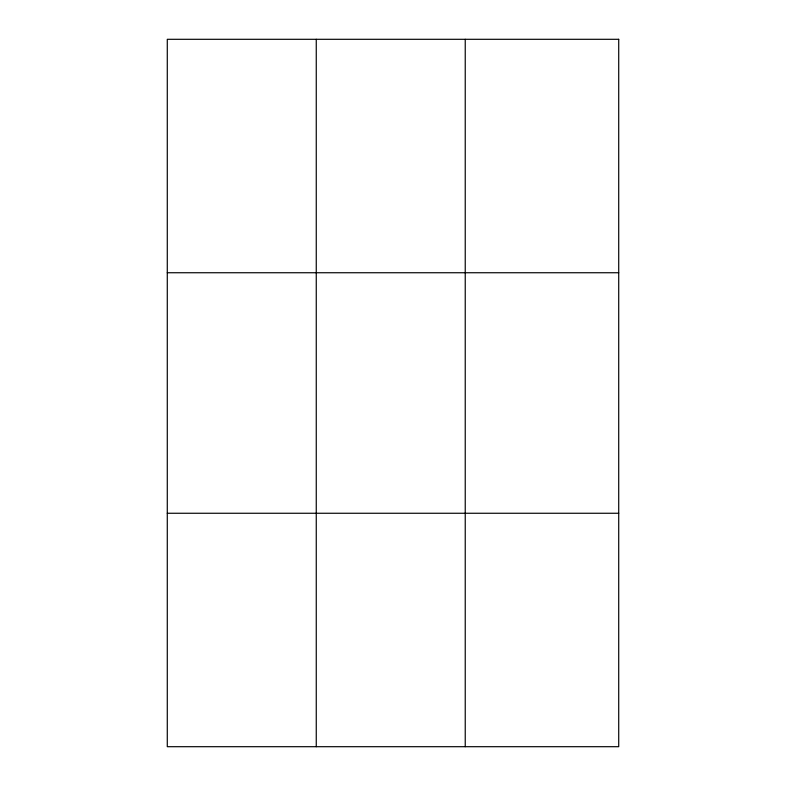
<?xml version="1.0" encoding="UTF-8"?>
<svg xmlns="http://www.w3.org/2000/svg" width="786" height="786" viewBox="0 0 786 786"><rect width="100%" height="100%" fill="white"/><g stroke="black" fill="none" stroke-linecap="round" stroke-linejoin="round"><path stroke-width="1.18" d="M316.257 746.7L316.257 39.3M465.233 746.7L465.233 39.3M167.28 272.742L618.72 272.742M167.28 513.258L618.72 513.258M618.72 39.3L618.72 746.7L167.28 746.7L167.28 39.3L618.72 39.3"/></g></svg>
